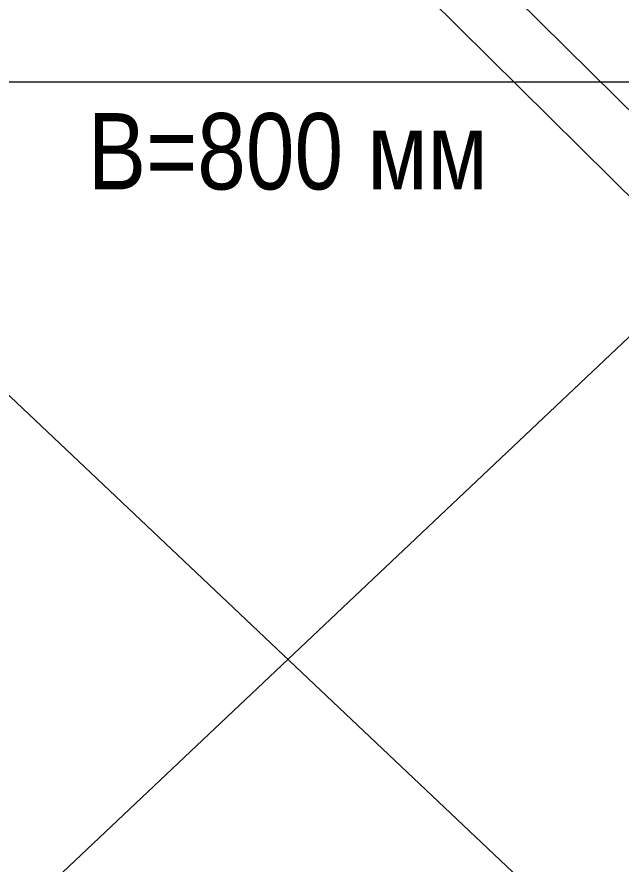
# Model space of a CAD drawing. Header units: millimetres. Extents: x 2140 to 223837, y 2113 to 170313.
# Drawn here: x 222154 to 222550, y 116792 to 117347 of the extents above; entities that cross this region are included whole.
import ezdxf

# ---------------------------------------------------------------- set-up
doc = ezdxf.new("R2010")
doc.units = ezdxf.units.MM
for name, color, linetype, lineweight in [('20.Груз', 7, 'Continuous', 0), ('25.Размера', 7, 'Continuous', 0), ('37.Паллеты', 32, 'Continuous', 0), ('52.Труба СВЖ', 7, 'Continuous', 0)]:
    doc.layers.add(name, color=color, linetype=linetype, lineweight=lineweight)
doc.styles.add('Arial Narrow', font='ARIALN.TTF')
doc.styles.add('GOST', font='isocpeur.ttf')
doc.styles.add('Курсив', font='isocpeui.ttf')
doc.dimstyles.new('80', dxfattribs={"dimtxt": 80, "dimasz": 80, "dimexe": 0.18, "dimexo": 0, "dimgap": 20, "dimtad": 1, "dimdec": 0, "dimzin": 0, "dimdsep": 46, "dimtxsty": 'Курсив', "dimcen": 0.09, "dimadec": 0, "dimazin": 0, "dimtfac": 1, "dimtdec": 0, "dimtofl": 0, "dimtmove": 0, "dimatfit": 3, "dimfxl": 0.18, "dimtolj": 1, "dimtzin": 0, "dimarcsym": 0})
doc.dimstyles.new('blok40', dxfattribs={"dimtxt": 40, "dimasz": 80, "dimexe": 0.18, "dimexo": 0, "dimgap": 5, "dimtad": 1, "dimtoh": 1, "dimdec": 0, "dimzin": 0, "dimdsep": 46, "dimtxsty": 'GOST', "dimblk": 'NONE', "dimcen": 0.09, "dimse1": 1, "dimse2": 1, "dimsd1": 1, "dimsd2": 1, "dimadec": 0, "dimazin": 0, "dimtfac": 1, "dimtdec": 0, "dimtofl": 0, "dimtmove": 0, "dimatfit": 2, "dimldrblk": 'NONE', "dimfxl": 0.18, "dimtolj": 1, "dimtzin": 0, "dimarcsym": 0})

# ---------------------------------------------------------------- blocks, each defined once
blk = doc.blocks.new('*D1191')
at = {"layer": 'Defpoints', "color": 0, "linetype": 'ByBlock', "transparency": 16777216}
for p in [(2225, 500, 0), (2225, 0, 0), (2225, 0)]:
    blk.add_point(p, dxfattribs=at)
at = {"layer": '25.Размера', "color": 0, "linetype": 'ByBlock', "transparency": 16777216, "insert": (2225, 208.59), "char_height": 80, "attachment_point": 5, "style": 'Arial Narrow'}
blk.add_mtext('\\A1;Р=500кг', dxfattribs=at)
blk = doc.blocks.new('*D1192')
at = {"layer": 'Defpoints', "color": 0, "linetype": 'ByBlock', "transparency": 16777216}
for p in [(1825, 900), (2625, 900), (2625, 900)]:
    blk.add_point(p, dxfattribs=at)
at = {"layer": '25.Размера', "color": 0, "linetype": 'ByBlock', "transparency": 16777216, "insert": (2225, 854.47), "char_height": 50, "attachment_point": 5, "style": 'Arial Narrow'}
blk.add_mtext('\\A1;В=800 мм', dxfattribs=at)
blk = doc.blocks.new('_None')
blk = doc.blocks.new('*U712')
at = {"layer": '52.Труба СВЖ', "color": 3}
for p, q in [((-0.15, 3195.28), (2860.42, 365.04)), ((2832.28, 336.61), (-28.28, 3166.85))]:
    blk.add_line(p, q, dxfattribs=at)
blk = doc.blocks.new('*U1179')
at = {"layer": '20.Груз', "color": 0, "linetype": 'ByBlock'}
for p, q in [((1825, 144), (2625, 900)), ((1825, 900), (2625, 144))]:
    blk.add_line(p, q, dxfattribs=at)
blk.add_lwpolyline([(1825, 144), (2625, 144), (2625, 900), (1825, 900)], close=True, dxfattribs=at)
at = {"layer": '25.Размера', "color": 0, "linetype": 'ByBlock'}
dim = blk.add_linear_dim(base=(2625, 900), p1=(1825, 900), p2=(2625, 900), text='В=<> мм', dimstyle='blok40', override={"dimtxt": 50, "dimgap": 20, "dimtad": 4, "dimtxsty": 'Arial Narrow'}, dxfattribs=at)
dim.commit()
dim.dimension.update_dxf_attribs({"geometry": '*D1192', "text_midpoint": (2225, 854.47)})
dim = blk.add_linear_dim(base=(2225, 0, 0), p1=(2225, 500), p2=(2225, 0), angle=90, text='Р=<>кг', dimstyle='80', override={"dimtih": 1, "dimtxsty": 'Arial Narrow', "dimse1": 1, "dimse2": 1, "dimsd1": 1, "dimsd2": 1, "dimtmove": 2}, dxfattribs=at)
dim.commit()
dim.dimension.update_dxf_attribs({"geometry": '*D1191', "text_midpoint": (2225, 208.59, 0), "dimtype": 160})

msp = doc.modelspace()

# ---------------------------------------------------------------- block references
at = {"color": 0}
msp.add_blockref('*U712', (220041.74, 116577.46), dxfattribs=at)
at = {"layer": '37.Паллеты', "color": 244, "lineweight": 0, "true_color": 0x991b1e}
msp.add_blockref('*U1179', (220106.74, 116403.81), dxfattribs=at)

doc.saveas('drawing.dxf')
